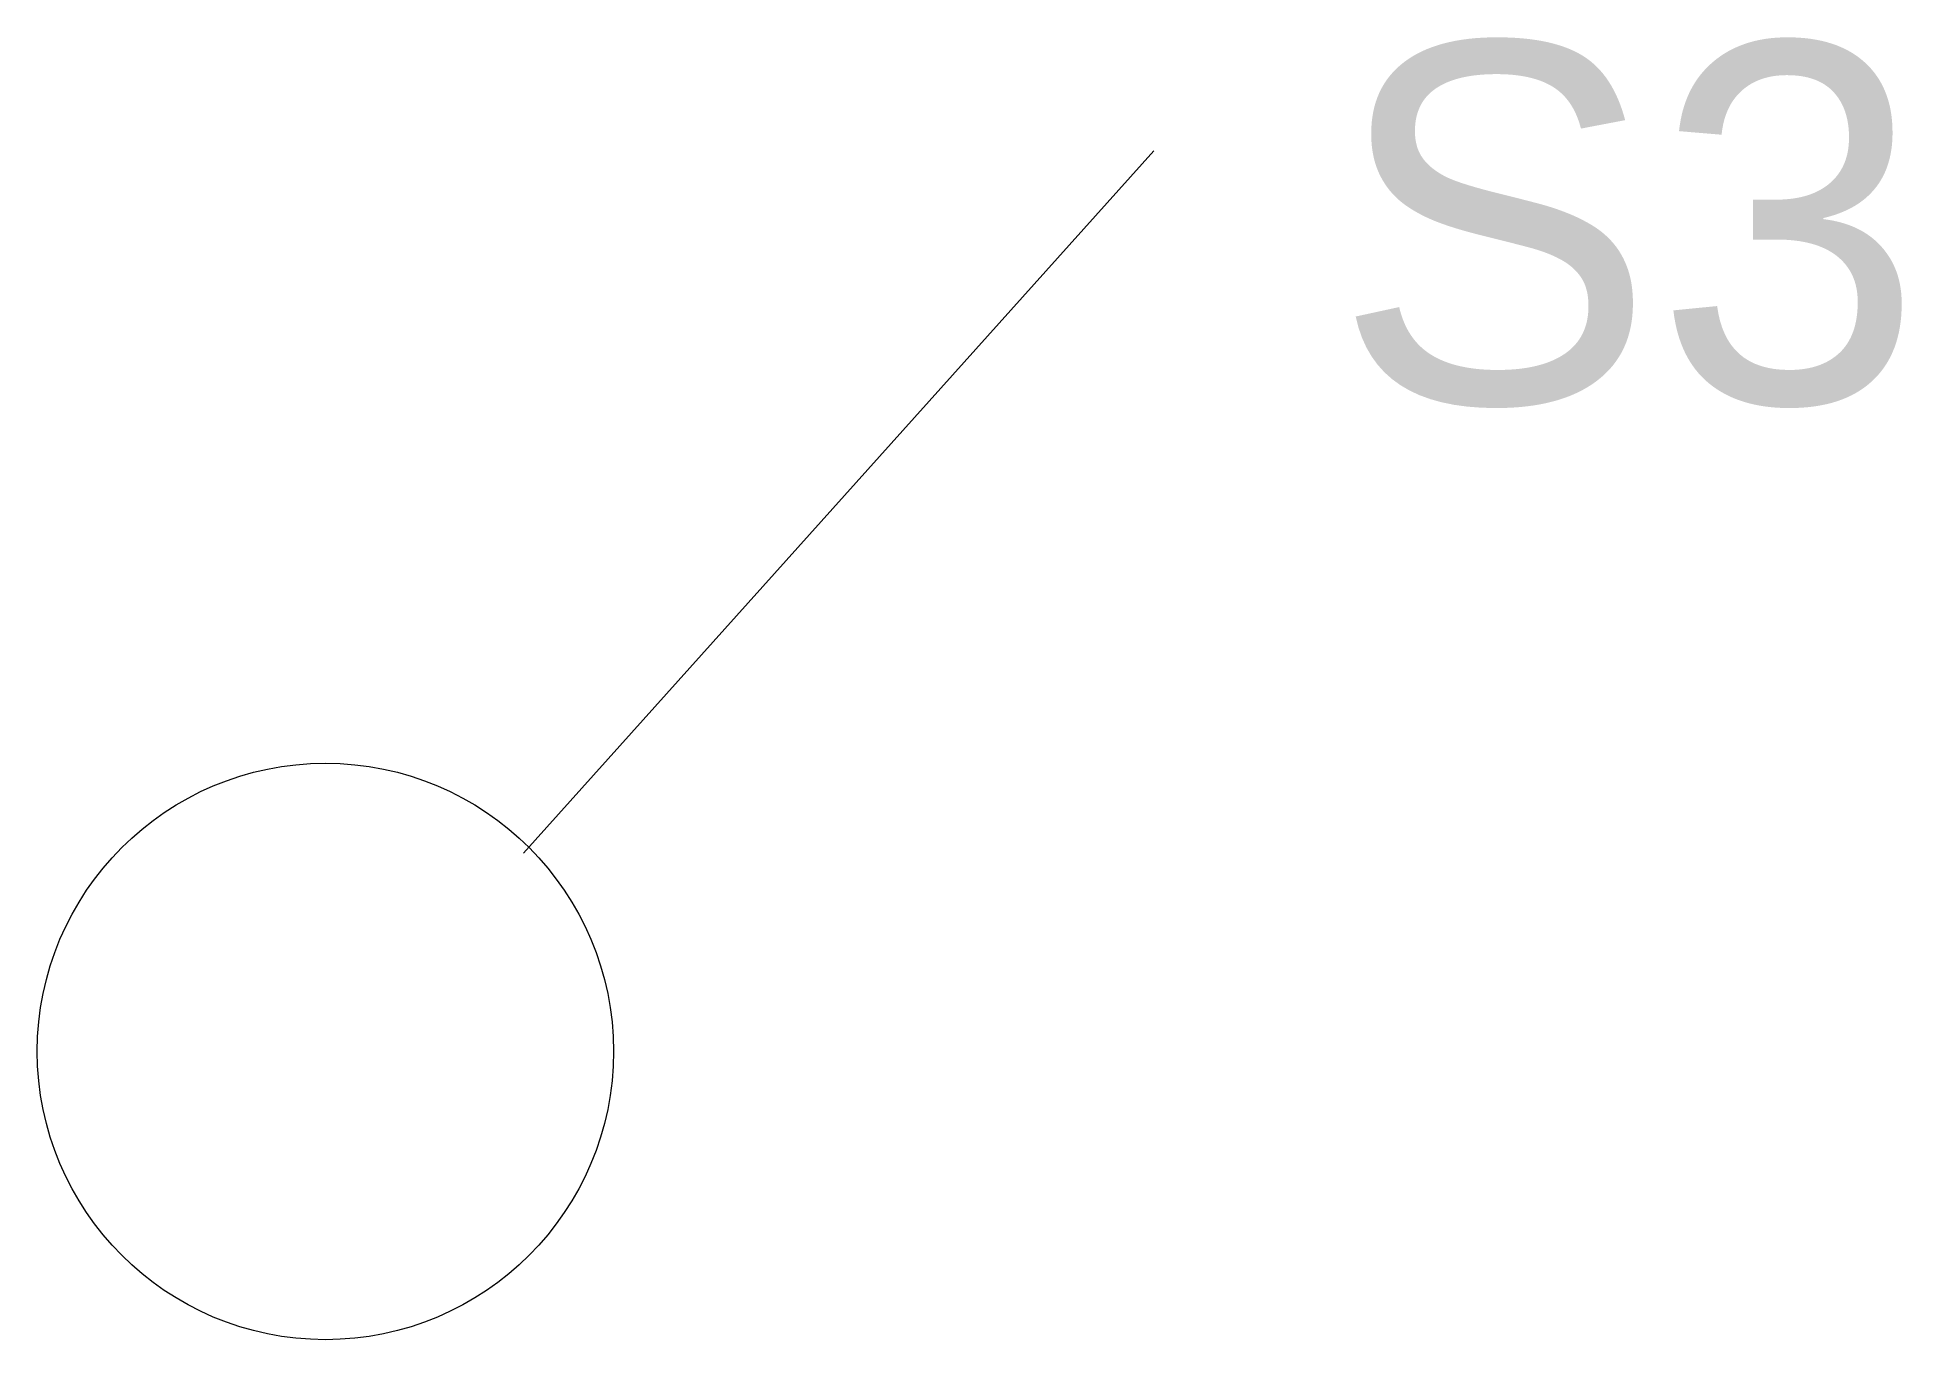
# Model space of a CAD drawing. Header units: millimetres. Extents: x -80 to 438, y -80 to 281.
import ezdxf

# ---------------------------------------------------------------- set-up
doc = ezdxf.new("R2010")
doc.units = ezdxf.units.MM
doc.layers.add('E-POWR', color=7, linetype='Continuous', lineweight=20, true_color=0x735c76)

# ---------------------------------------------------------------- blocks, each defined once
blk = doc.blocks.new('205_ELECTRICAL_LIGHTING_SYMBOLS_INTERMEDIATE_SWITCH')
at = {"layer": 'E-POWR'}
blk.add_lwpolyline([(55, 55), (230, 250)], dxfattribs=at)
blk.add_circle((0, 0), 80, dxfattribs=at)
blk.add_text('S3', height=100, dxfattribs=at).set_placement((280, 180))

msp = doc.modelspace()

# ---------------------------------------------------------------- block references
msp.add_blockref('205_ELECTRICAL_LIGHTING_SYMBOLS_INTERMEDIATE_SWITCH', (0, 0))

doc.saveas('drawing.dxf')
